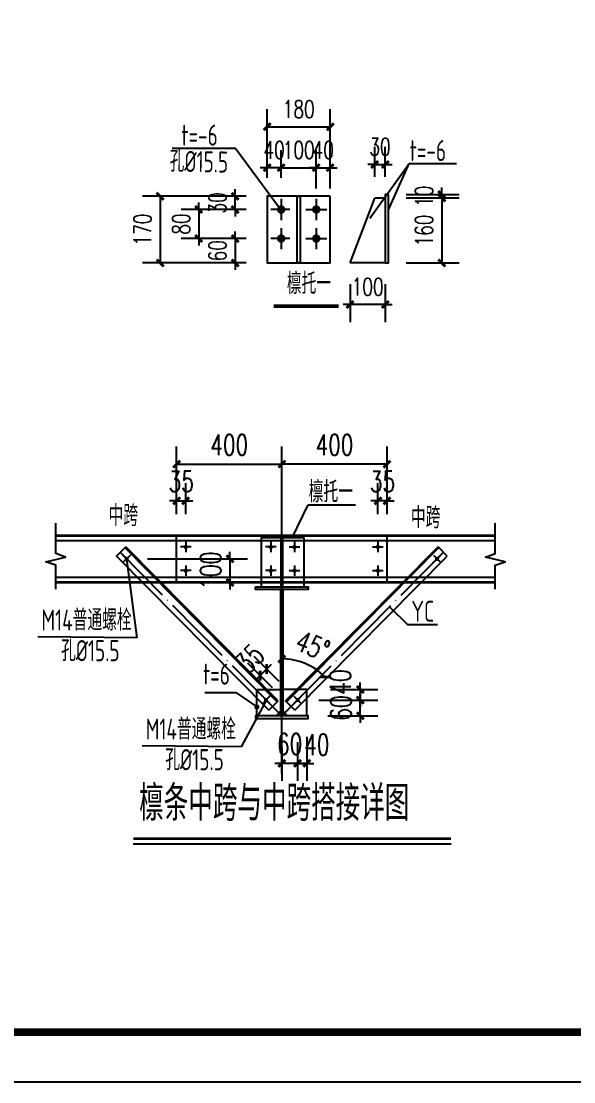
# Model space of a CAD drawing. Extents: x -89996 to 1006241, y -2176 to 440573.
# Drawn here: x 516389 to 532141, y -2176 to 28052 of the extents above; entities that cross this region are included whole.
import ezdxf
from ezdxf.enums import TextEntityAlignment as Align

# ---------------------------------------------------------------- set-up
doc = ezdxf.new("R2010")
doc.units = 0
doc.header["$LTSCALE"] = 1000
doc.header["$MEASUREMENT"] = 0
doc.linetypes.add('DOTE', pattern=[2.42, 2, -0.2, 0.02, -0.2])
for name, color, linetype in [('AXIS', 3, 'Continuous'), ('BOLT', 251, 'Continuous'), ('DOTE', 1, 'DOTE'), ('GL', 150, 'Continuous'), ('Gwall', 42, 'Continuous'), ('LT', 27, 'Continuous'), ('NUM', 7, 'Continuous'), ('PUB_TITLE', 4, 'Continuous'), ('PZ', 202, 'Continuous'), ('TEXT', 7, 'Continuous'), ('THIN', 7, 'Continuous'), ('XG', 6, 'Continuous')]:
    doc.layers.add(name, color=color, linetype=linetype)
doc.styles.add('_TCH_DIM_T3', font='SIMPLEX', dxfattribs={"width": 0.705882, "bigfont": 'GBCBIG'})
doc.styles.add('TSSD_Label', font='tssdeng.shx', dxfattribs={"width": 0.7, "bigfont": 'hztxt.shx'})
doc.styles.add('TSSD_Norm', font='tssdeng.shx', dxfattribs={"bigfont": 'hztxt.shx'})
doc.dimstyles.new('TCH-200-1', dxfattribs={"dimtxt": 595, "dimasz": 200, "dimexe": 500, "dimexo": 600, "dimgap": 252.5, "dimtad": 1, "dimdec": 0, "dimzin": 0, "dimdsep": 46, "dimtxsty": '_TCH_DIM_T3', "dimblk": 'ARCHTICK', "dimcen": 0.09, "dimclrd": 3, "dimclre": 3, "dimclrt": 7, "dimazin": 2, "dimtfac": 1, "dimtdec": 0, "dimtix": 1, "dimtmove": 2, "dimatfit": 3, "dimfxl": 0, "dimtolj": 1, "dimtzin": 0, "dimarcsym": 0})
doc.dimstyles.new('TCH-200-10', dxfattribs={"dimtxt": 500, "dimasz": 200, "dimexe": 500, "dimexo": 600, "dimgap": 252.5, "dimtad": 1, "dimdec": 0, "dimlfac": 0.1, "dimzin": 0, "dimdsep": 46, "dimtxsty": '_TCH_DIM_T3', "dimblk": 'ARCHTICK', "dimcen": 0.09, "dimclrd": 124, "dimclre": 124, "dimclrt": 7, "dimazin": 2, "dimtfac": 1, "dimtdec": 0, "dimtix": 1, "dimtmove": 2, "dimatfit": 3, "dimfxl": 0, "dimtolj": 1, "dimtzin": 0, "dimarcsym": 0})
doc.dimstyles.new('TCH-200-5', dxfattribs={"dimtxt": 595, "dimasz": 200, "dimexe": 500, "dimexo": 600, "dimgap": 252.5, "dimtad": 1, "dimdec": 0, "dimlfac": 0.2, "dimzin": 0, "dimdsep": 46, "dimtxsty": '_TCH_DIM_T3', "dimblk": 'ARCHTICK', "dimcen": 0.09, "dimclrd": 124, "dimclre": 124, "dimclrt": 7, "dimazin": 2, "dimtfac": 1, "dimtdec": 0, "dimtix": 1, "dimtmove": 2, "dimatfit": 3, "dimfxl": 0, "dimtolj": 1, "dimtzin": 0, "dimarcsym": 0})

# ---------------------------------------------------------------- blocks, each defined once
blk = doc.blocks.new('_ArchTick')
at = {"color": 0, "linetype": 'ByBlock', "const_width": 0.4}
blk.add_lwpolyline([(-0.5, -0.5), (0.5, 0.5)], dxfattribs=at)
blk = doc.blocks.new('*D520')
at = {"layer": 'Defpoints', "color": 0, "transparency": 16777216}
for p in [(521081, 14382), (520819, 13404), (521081, 13404)]:
    blk.add_point(p, dxfattribs=at)
at = {"layer": 'GL', "color": 124, "lineweight": -2, "transparency": 16777216}
for p, q in [((520819, 14004), (520819, 14882)), ((521081, 14004), (521081, 14882)), ((520819, 14382), (520619, 14382)), ((520819, 14382), (521081, 14382)), ((521081, 14382), (521281, 14382))]:
    blk.add_line(p, q, dxfattribs=at)
at = {"layer": 'GL', "color": 124, "lineweight": -2, "transparency": 16777216, "xscale": 200, "yscale": 200, "zscale": 200}
blk.add_blockref('_ArchTick', (520819, 14382), dxfattribs=at)
at = {"layer": 'GL', "color": 124, "lineweight": -2, "transparency": 16777216, "xscale": 200, "yscale": 200, "zscale": 200, "rotation": 180}
blk.add_blockref('_ArchTick', (521081, 14382), dxfattribs=at)
at = {"layer": 'GL', "color": 7, "transparency": 16777216, "insert": (520950, 14932), "char_height": 595, "attachment_point": 5, "style": '_TCH_DIM_T3'}
blk.add_mtext('\\A1;35', dxfattribs=at)
blk = doc.blocks.new('*D521')
at = {"layer": 'Defpoints', "color": 0, "transparency": 16777216}
for p in [(523819, 15427), (520819, 13404), (523819, 13404)]:
    blk.add_point(p, dxfattribs=at)
at = {"layer": 'GL', "color": 124, "lineweight": -2, "transparency": 16777216}
for p, q in [((520819, 14004), (520819, 15927)), ((523819, 14004), (523819, 15927)), ((520819, 15427), (523819, 15427))]:
    blk.add_line(p, q, dxfattribs=at)
at = {"layer": 'GL', "color": 124, "lineweight": -2, "transparency": 16777216, "xscale": 200, "yscale": 200, "zscale": 200, "rotation": 180}
blk.add_blockref('_ArchTick', (520819, 15427), dxfattribs=at)
at = {"layer": 'GL', "color": 124, "lineweight": -2, "transparency": 16777216, "xscale": 200, "yscale": 200, "zscale": 200}
blk.add_blockref('_ArchTick', (523819, 15427), dxfattribs=at)
at = {"layer": 'GL', "color": 7, "transparency": 16777216, "insert": (522319, 15977), "char_height": 595, "attachment_point": 5, "style": '_TCH_DIM_T3'}
blk.add_mtext('\\A1;400', dxfattribs=at)
blk = doc.blocks.new('*D522')
at = {"layer": 'Defpoints', "color": 0, "transparency": 16777216}
for p in [(523200, 9402), (524163, 8810), (523977, 8624)]:
    blk.add_point(p, dxfattribs=at)
at = {"layer": 'GL', "color": 124, "lineweight": -2, "transparency": 16777216}
for p, q in [((523553, 9049), (522846, 9755)), ((523738, 9234), (523032, 9941)), ((523386, 9587), (523527, 9729)), ((523200, 9402), (523059, 9260)), ((523386, 9587), (523200, 9402))]:
    blk.add_line(p, q, dxfattribs=at)
at = {"layer": 'GL', "color": 124, "lineweight": -2, "transparency": 16777216, "xscale": 200, "yscale": 200, "zscale": 200}
for p, rotation in [((523386, 9587), 224.9999999998922), ((523200, 9402), 44.99999999989219)]:
    blk.add_blockref('_ArchTick', p, dxfattribs=dict(at, rotation=rotation))
at = {"layer": 'GL', "color": 7, "transparency": 16777216, "insert": (522904, 9883), "char_height": 595, "attachment_point": 5, "rotation": 45, "style": '_TCH_DIM_T3'}
blk.add_mtext('\\A1;35', dxfattribs=at)
blk = doc.blocks.new('*D523')
at = {"layer": 'Defpoints', "color": 0, "transparency": 16777216}
for p in [(524531, 8704), (526055, 8704), (524531, 8254)]:
    blk.add_point(p, dxfattribs=at)
at = {"layer": 'GL', "color": 124, "lineweight": -2, "transparency": 16777216}
for p, q in [((526055, 8704), (526055, 8904)), ((525131, 8704), (526555, 8704)), ((526055, 8254), (526055, 8704)), ((525131, 8254), (526555, 8254)), ((526055, 8254), (526055, 8054))]:
    blk.add_line(p, q, dxfattribs=at)
at = {"layer": 'GL', "color": 124, "lineweight": -2, "transparency": 16777216, "xscale": 200, "yscale": 200, "zscale": 200}
for p, rotation in [((526055, 8704), 270), ((526055, 8254), 90)]:
    blk.add_blockref('_ArchTick', p, dxfattribs=dict(at, rotation=rotation))
at = {"layer": 'GL', "color": 7, "transparency": 16777216, "insert": (525505, 8479), "char_height": 595, "attachment_point": 5, "rotation": 90, "style": '_TCH_DIM_T3'}
blk.add_mtext('\\A1;60', dxfattribs=at)
blk = doc.blocks.new('*D524')
at = {"layer": 'Defpoints', "color": 0, "transparency": 16777216}
for p in [(523819, 7954), (524269, 8104), (523819, 6900)]:
    blk.add_point(p, dxfattribs=at)
at = {"layer": 'GL', "color": 124, "lineweight": -2, "transparency": 16777216}
for p, q in [((523819, 7354), (523819, 6400)), ((524269, 7504), (524269, 6400)), ((523819, 6900), (523619, 6900)), ((524269, 6900), (523819, 6900)), ((524269, 6900), (524469, 6900))]:
    blk.add_line(p, q, dxfattribs=at)
at = {"layer": 'GL', "color": 124, "lineweight": -2, "transparency": 16777216, "xscale": 200, "yscale": 200, "zscale": 200}
blk.add_blockref('_ArchTick', (523819, 6900), dxfattribs=at)
at = {"layer": 'GL', "color": 124, "lineweight": -2, "transparency": 16777216, "xscale": 200, "yscale": 200, "zscale": 200, "rotation": 180}
blk.add_blockref('_ArchTick', (524269, 6900), dxfattribs=at)
at = {"layer": 'GL', "color": 7, "transparency": 16777216, "insert": (524044, 7450), "char_height": 595, "attachment_point": 5, "style": '_TCH_DIM_T3'}
blk.add_mtext('\\A1;60', dxfattribs=at)
blk = doc.blocks.new('*D525')
at = {"layer": 'Defpoints', "color": 0, "transparency": 16777216}
for p in [(524531, 8254), (524269, 8104), (524269, 6900)]:
    blk.add_point(p, dxfattribs=at)
at = {"layer": 'GL', "color": 124, "lineweight": -2, "transparency": 16777216}
for p, q in [((524531, 7654), (524531, 6400)), ((524269, 7504), (524269, 6400)), ((524269, 6900), (524069, 6900)), ((524531, 6900), (524269, 6900)), ((524531, 6900), (524731, 6900))]:
    blk.add_line(p, q, dxfattribs=at)
at = {"layer": 'GL', "color": 124, "lineweight": -2, "transparency": 16777216, "xscale": 200, "yscale": 200, "zscale": 200}
blk.add_blockref('_ArchTick', (524269, 6900), dxfattribs=at)
at = {"layer": 'GL', "color": 124, "lineweight": -2, "transparency": 16777216, "xscale": 200, "yscale": 200, "zscale": 200, "rotation": 180}
blk.add_blockref('_ArchTick', (524531, 6900), dxfattribs=at)
at = {"layer": 'GL', "color": 7, "transparency": 16777216, "insert": (524817, 7435), "char_height": 595, "attachment_point": 5, "style": '_TCH_DIM_T3'}
blk.add_mtext('\\A1;40', dxfattribs=at)
blk = doc.blocks.new('*D526')
at = {"layer": 'Defpoints', "color": 0, "transparency": 16777216}
for p in [(524610, 9004), (524269, 8704), (526055, 8704)]:
    blk.add_point(p, dxfattribs=at)
at = {"layer": 'GL', "color": 124, "lineweight": -2, "transparency": 16777216}
for p, q in [((526055, 9004), (526055, 9204)), ((525210, 9004), (526555, 9004)), ((526055, 9004), (526055, 8704)), ((524869, 8704), (526555, 8704)), ((526055, 8704), (526055, 8504))]:
    blk.add_line(p, q, dxfattribs=at)
at = {"layer": 'GL', "color": 124, "lineweight": -2, "transparency": 16777216, "xscale": 200, "yscale": 200, "zscale": 200}
for p, rotation in [((526055, 9004), 270), ((526055, 8704), 90)]:
    blk.add_blockref('_ArchTick', p, dxfattribs=dict(at, rotation=rotation))
at = {"layer": 'GL', "color": 7, "transparency": 16777216, "insert": (525486, 9217), "char_height": 595, "attachment_point": 5, "rotation": 90, "style": '_TCH_DIM_T3'}
blk.add_mtext('\\A1;40', dxfattribs=at)
blk = doc.blocks.new('*D527')
at = {"layer": 'Defpoints', "color": 0, "transparency": 16777216}
for p in [(526556, 14382), (526556, 13404), (526819, 13404)]:
    blk.add_point(p, dxfattribs=at)
at = {"layer": 'GL', "color": 124, "lineweight": -2, "transparency": 16777216}
for p, q in [((526556, 14004), (526556, 14882)), ((526819, 14004), (526819, 14882)), ((526556, 14382), (526356, 14382)), ((526819, 14382), (526556, 14382)), ((526819, 14382), (527019, 14382))]:
    blk.add_line(p, q, dxfattribs=at)
at = {"layer": 'GL', "color": 124, "lineweight": -2, "transparency": 16777216, "xscale": 200, "yscale": 200, "zscale": 200}
blk.add_blockref('_ArchTick', (526556, 14382), dxfattribs=at)
at = {"layer": 'GL', "color": 124, "lineweight": -2, "transparency": 16777216, "xscale": 200, "yscale": 200, "zscale": 200, "rotation": 180}
blk.add_blockref('_ArchTick', (526819, 14382), dxfattribs=at)
at = {"layer": 'GL', "color": 7, "transparency": 16777216, "insert": (526688, 14932), "char_height": 595, "attachment_point": 5, "style": '_TCH_DIM_T3'}
blk.add_mtext('\\A1;35', dxfattribs=at)
blk = doc.blocks.new('*D528')
at = {"layer": 'Defpoints', "color": 0, "transparency": 16777216}
for p in [(523819, 15427), (523819, 13404), (526819, 13404)]:
    blk.add_point(p, dxfattribs=at)
at = {"layer": 'GL', "color": 124, "lineweight": -2, "transparency": 16777216}
for p, q in [((523819, 14004), (523819, 15927)), ((526819, 14004), (526819, 15927)), ((526819, 15427), (523819, 15427))]:
    blk.add_line(p, q, dxfattribs=at)
at = {"layer": 'GL', "color": 124, "lineweight": -2, "transparency": 16777216, "xscale": 200, "yscale": 200, "zscale": 200, "rotation": 180}
blk.add_blockref('_ArchTick', (523819, 15427), dxfattribs=at)
at = {"layer": 'GL', "color": 124, "lineweight": -2, "transparency": 16777216, "xscale": 200, "yscale": 200, "zscale": 200}
blk.add_blockref('_ArchTick', (526819, 15427), dxfattribs=at)
at = {"layer": 'GL', "color": 7, "transparency": 16777216, "insert": (525319, 15977), "char_height": 595, "attachment_point": 5, "style": '_TCH_DIM_T3'}
blk.add_mtext('\\A1;400', dxfattribs=at)
blk = doc.blocks.new('*D529')
at = {"color": 3, "lineweight": -2, "transparency": 16777216}
blk.add_arc((523819, 8141), 1735, 44.7416, 90, dxfattribs=at)
at = {"layer": 'Defpoints', "color": 0, "transparency": 16777216}
for p in [(523819, 15418), (528429, 12710), (524691, 9641), (523819, 8141), (523819, 6402)]:
    blk.add_point(p, dxfattribs=at)
at = {"color": 3, "lineweight": -2, "transparency": 16777216, "xscale": 200, "yscale": 200, "zscale": 200}
for p, rotation in [((523819, 9876), 179.9999999999999), ((525051, 9362), 314.7415699017243)]:
    blk.add_blockref('_ArchTick', p, dxfattribs=dict(at, rotation=rotation))
at = {"color": 7, "transparency": 16777216, "insert": (524698, 10250), "char_height": 595, "attachment_point": 5, "rotation": 337.3708, "style": '_TCH_DIM_T3'}
blk.add_mtext('\\A1;45°', dxfattribs=at)
blk = doc.blocks.new('*D530')
at = {"layer": 'Defpoints', "color": 0, "transparency": 16777216}
for p in [(519387, 12729), (519387, 12054), (522339, 12054)]:
    blk.add_point(p, dxfattribs=at)
at = {"layer": 'GL', "color": 124, "lineweight": -2, "transparency": 16777216}
for p, q in [((519987, 12729), (522839, 12729)), ((522339, 12729), (522339, 12929)), ((522339, 12729), (522339, 12054)), ((519987, 12054), (522839, 12054)), ((522339, 12054), (522339, 11854))]:
    blk.add_line(p, q, dxfattribs=at)
at = {"layer": 'GL', "color": 124, "lineweight": -2, "transparency": 16777216, "xscale": 200, "yscale": 200, "zscale": 200}
for p, rotation in [((522339, 12729), 270), ((522339, 12054), 90)]:
    blk.add_blockref('_ArchTick', p, dxfattribs=dict(at, rotation=rotation))
at = {"layer": 'GL', "color": 7, "transparency": 16777216, "insert": (521789, 12392), "char_height": 595, "attachment_point": 5, "rotation": 90, "style": '_TCH_DIM_T3'}
blk.add_mtext('\\A1;100', dxfattribs=at)
blk = doc.blocks.new('*D535')
at = {"layer": 'Defpoints', "color": 0, "transparency": 16777216}
for p in [(522487, 23063), (523400, 23063), (523400, 22684)]:
    blk.add_point(p, dxfattribs=at)
at = {"layer": 'GL', "color": 124, "lineweight": -2, "transparency": 16777216}
for p, q in [((522800, 23063), (521987, 23063)), ((522487, 23063), (522487, 23263)), ((522487, 22684), (522487, 23063)), ((522800, 22684), (521987, 22684)), ((522487, 22684), (522487, 22484))]:
    blk.add_line(p, q, dxfattribs=at)
at = {"layer": 'GL', "color": 124, "lineweight": -2, "transparency": 16777216, "xscale": 200, "yscale": 200, "zscale": 200}
for p, rotation in [((522487, 23063), 270), ((522487, 22684), 90)]:
    blk.add_blockref('_ArchTick', p, dxfattribs=dict(at, rotation=rotation))
at = {"layer": 'GL', "color": 7, "transparency": 16777216, "insert": (521984, 22873), "char_height": 500, "attachment_point": 5, "rotation": 90, "style": '_TCH_DIM_T3'}
blk.add_mtext('\\A1;30', dxfattribs=at)
blk = doc.blocks.new('*D536')
at = {"layer": 'Defpoints', "color": 0, "transparency": 16777216}
for p in [(523400, 22684), (521449, 21857), (523400, 21857)]:
    blk.add_point(p, dxfattribs=at)
at = {"layer": 'GL', "color": 124, "lineweight": -2, "transparency": 16777216}
for p, q in [((522800, 22684), (520949, 22684)), ((521449, 22684), (521449, 22884)), ((521449, 22684), (521449, 21857)), ((522800, 21857), (520949, 21857)), ((521449, 21857), (521449, 21657))]:
    blk.add_line(p, q, dxfattribs=at)
at = {"layer": 'GL', "color": 124, "lineweight": -2, "transparency": 16777216, "xscale": 200, "yscale": 200, "zscale": 200}
for p, rotation in [((521449, 22684), 270), ((521449, 21857), 90)]:
    blk.add_blockref('_ArchTick', p, dxfattribs=dict(at, rotation=rotation))
at = {"layer": 'GL', "color": 7, "transparency": 16777216, "insert": (520947, 22271), "char_height": 500, "attachment_point": 5, "rotation": 90, "style": '_TCH_DIM_T3'}
blk.add_mtext('\\A1;80', dxfattribs=at)
blk = doc.blocks.new('*D537')
at = {"layer": 'Defpoints', "color": 0, "transparency": 16777216}
for p in [(523400, 21857), (522487, 21161), (523400, 21161)]:
    blk.add_point(p, dxfattribs=at)
at = {"layer": 'GL', "color": 124, "lineweight": -2, "transparency": 16777216}
for p, q in [((522800, 21857), (521987, 21857)), ((522487, 21857), (522487, 22057)), ((522487, 21857), (522487, 21161)), ((522800, 21161), (521987, 21161)), ((522487, 21161), (522487, 20961))]:
    blk.add_line(p, q, dxfattribs=at)
at = {"layer": 'GL', "color": 124, "lineweight": -2, "transparency": 16777216, "xscale": 200, "yscale": 200, "zscale": 200}
for p, rotation in [((522487, 21857), 270), ((522487, 21161), 90)]:
    blk.add_blockref('_ArchTick', p, dxfattribs=dict(at, rotation=rotation))
at = {"layer": 'GL', "color": 7, "transparency": 16777216, "insert": (521984, 21509), "char_height": 500, "attachment_point": 5, "rotation": 90, "style": '_TCH_DIM_T3'}
blk.add_mtext('\\A1;60', dxfattribs=at)
blk = doc.blocks.new('*D644')
at = {"layer": 'Defpoints', "color": 0, "transparency": 16777216}
for p in [(523400, 23877), (523400, 22984), (523800, 22984)]:
    blk.add_point(p, dxfattribs=at)
at = {"layer": 'GL', "color": 124, "lineweight": -2, "transparency": 16777216}
for p, q in [((523400, 23584), (523400, 24377)), ((523800, 23584), (523800, 24377)), ((523400, 23877), (523200, 23877)), ((523800, 23877), (523400, 23877)), ((523800, 23877), (524000, 23877))]:
    blk.add_line(p, q, dxfattribs=at)
at = {"layer": 'GL', "color": 124, "lineweight": -2, "transparency": 16777216, "xscale": 200, "yscale": 200, "zscale": 200}
blk.add_blockref('_ArchTick', (523400, 23877), dxfattribs=at)
at = {"layer": 'GL', "color": 124, "lineweight": -2, "transparency": 16777216, "xscale": 200, "yscale": 200, "zscale": 200, "rotation": 180}
blk.add_blockref('_ArchTick', (523800, 23877), dxfattribs=at)
at = {"layer": 'GL', "color": 7, "transparency": 16777216, "insert": (523600, 24380), "char_height": 500, "attachment_point": 5, "style": '_TCH_DIM_T3'}
blk.add_mtext('\\A1;40', dxfattribs=at)
blk = doc.blocks.new('*D645')
at = {"layer": 'Defpoints', "color": 0, "transparency": 16777216}
for p in [(524800, 23877), (523800, 22984), (524800, 22684)]:
    blk.add_point(p, dxfattribs=at)
at = {"layer": 'GL', "color": 124, "lineweight": -2, "transparency": 16777216}
for p, q in [((523800, 23584), (523800, 24377)), ((524800, 23284), (524800, 24377)), ((523800, 23877), (523600, 23877)), ((523800, 23877), (524800, 23877)), ((524800, 23877), (525000, 23877))]:
    blk.add_line(p, q, dxfattribs=at)
at = {"layer": 'GL', "color": 124, "lineweight": -2, "transparency": 16777216, "xscale": 200, "yscale": 200, "zscale": 200}
blk.add_blockref('_ArchTick', (523800, 23877), dxfattribs=at)
at = {"layer": 'GL', "color": 124, "lineweight": -2, "transparency": 16777216, "xscale": 200, "yscale": 200, "zscale": 200, "rotation": 180}
blk.add_blockref('_ArchTick', (524800, 23877), dxfattribs=at)
at = {"layer": 'GL', "color": 7, "transparency": 16777216, "insert": (524300, 24380), "char_height": 500, "attachment_point": 5, "style": '_TCH_DIM_T3'}
blk.add_mtext('\\A1;100', dxfattribs=at)
blk = doc.blocks.new('*D646')
at = {"layer": 'Defpoints', "color": 0, "transparency": 16777216}
for p in [(525200, 23877), (524800, 22684), (525200, 22684)]:
    blk.add_point(p, dxfattribs=at)
at = {"layer": 'GL', "color": 124, "lineweight": -2, "transparency": 16777216}
for p, q in [((524800, 23284), (524800, 24377)), ((525200, 23284), (525200, 24377)), ((524800, 23877), (524600, 23877)), ((524800, 23877), (525200, 23877)), ((525200, 23877), (525400, 23877))]:
    blk.add_line(p, q, dxfattribs=at)
at = {"layer": 'GL', "color": 124, "lineweight": -2, "transparency": 16777216, "xscale": 200, "yscale": 200, "zscale": 200}
blk.add_blockref('_ArchTick', (524800, 23877), dxfattribs=at)
at = {"layer": 'GL', "color": 124, "lineweight": -2, "transparency": 16777216, "xscale": 200, "yscale": 200, "zscale": 200, "rotation": 180}
blk.add_blockref('_ArchTick', (525200, 23877), dxfattribs=at)
at = {"layer": 'GL', "color": 7, "transparency": 16777216, "insert": (525000, 24380), "char_height": 500, "attachment_point": 5, "style": '_TCH_DIM_T3'}
blk.add_mtext('\\A1;40', dxfattribs=at)
blk = doc.blocks.new('*D647')
at = {"layer": 'Defpoints', "color": 0, "transparency": 16777216}
for p in [(523400, 23063), (520348, 21161), (523400, 21161)]:
    blk.add_point(p, dxfattribs=at)
at = {"layer": 'GL', "color": 124, "lineweight": -2, "transparency": 16777216}
for p, q in [((522800, 23063), (519848, 23063)), ((520348, 23063), (520348, 21161)), ((522800, 21161), (519848, 21161))]:
    blk.add_line(p, q, dxfattribs=at)
at = {"layer": 'GL', "color": 124, "lineweight": -2, "transparency": 16777216, "xscale": 200, "yscale": 200, "zscale": 200}
for p, rotation in [((520348, 23063), 90), ((520348, 21161), 270)]:
    blk.add_blockref('_ArchTick', p, dxfattribs=dict(at, rotation=rotation))
at = {"layer": 'GL', "color": 7, "transparency": 16777216, "insert": (519845, 22112), "char_height": 500, "attachment_point": 5, "rotation": 90, "style": '_TCH_DIM_T3'}
blk.add_mtext('\\A1;170', dxfattribs=at)
blk = doc.blocks.new('*D648')
at = {"layer": 'Defpoints', "color": 0, "transparency": 16777216}
for p in [(525200, 25043), (523400, 23063), (525200, 23063)]:
    blk.add_point(p, dxfattribs=at)
at = {"layer": 'GL', "color": 124, "lineweight": -2, "transparency": 16777216}
for p, q in [((523400, 23663), (523400, 25543)), ((525200, 23663), (525200, 25543)), ((523400, 25043), (525200, 25043))]:
    blk.add_line(p, q, dxfattribs=at)
at = {"layer": 'GL', "color": 124, "lineweight": -2, "transparency": 16777216, "xscale": 200, "yscale": 200, "zscale": 200, "rotation": 180}
blk.add_blockref('_ArchTick', (523400, 25043), dxfattribs=at)
at = {"layer": 'GL', "color": 124, "lineweight": -2, "transparency": 16777216, "xscale": 200, "yscale": 200, "zscale": 200}
blk.add_blockref('_ArchTick', (525200, 25043), dxfattribs=at)
at = {"layer": 'GL', "color": 7, "transparency": 16777216, "insert": (524300, 25545), "char_height": 500, "attachment_point": 5, "style": '_TCH_DIM_T3'}
blk.add_mtext('\\A1;180', dxfattribs=at)
blk = doc.blocks.new('*D649')
at = {"layer": 'Defpoints', "color": 0, "transparency": 16777216}
for p in [(525764, 21161), (526766, 21161), (525764, 19978)]:
    blk.add_point(p, dxfattribs=at)
at = {"layer": 'GL', "color": 124, "lineweight": -2, "transparency": 16777216}
for p, q in [((525764, 20561), (525764, 19478)), ((526766, 20561), (526766, 19478)), ((525764, 19978), (525564, 19978)), ((526766, 19978), (525764, 19978)), ((526766, 19978), (526966, 19978))]:
    blk.add_line(p, q, dxfattribs=at)
at = {"layer": 'GL', "color": 124, "lineweight": -2, "transparency": 16777216, "xscale": 200, "yscale": 200, "zscale": 200}
blk.add_blockref('_ArchTick', (525764, 19978), dxfattribs=at)
at = {"layer": 'GL', "color": 124, "lineweight": -2, "transparency": 16777216, "xscale": 200, "yscale": 200, "zscale": 200, "rotation": 180}
blk.add_blockref('_ArchTick', (526766, 19978), dxfattribs=at)
at = {"layer": 'GL', "color": 7, "transparency": 16777216, "insert": (526265, 20481), "char_height": 500, "attachment_point": 5, "style": '_TCH_DIM_T3'}
blk.add_mtext('\\A1;100', dxfattribs=at)
blk = doc.blocks.new('*D650')
at = {"layer": 'Defpoints', "color": 0, "transparency": 16777216}
for p in [(526766, 23967), (526466, 23013), (526766, 23013)]:
    blk.add_point(p, dxfattribs=at)
at = {"layer": 'GL', "color": 124, "lineweight": -2, "transparency": 16777216}
for p, q in [((526466, 23613), (526466, 24467)), ((526766, 23613), (526766, 24467)), ((526466, 23967), (526266, 23967)), ((526466, 23967), (526766, 23967)), ((526766, 23967), (526966, 23967))]:
    blk.add_line(p, q, dxfattribs=at)
at = {"layer": 'GL', "color": 124, "lineweight": -2, "transparency": 16777216, "xscale": 200, "yscale": 200, "zscale": 200}
blk.add_blockref('_ArchTick', (526466, 23967), dxfattribs=at)
at = {"layer": 'GL', "color": 124, "lineweight": -2, "transparency": 16777216, "xscale": 200, "yscale": 200, "zscale": 200, "rotation": 180}
blk.add_blockref('_ArchTick', (526766, 23967), dxfattribs=at)
at = {"layer": 'GL', "color": 7, "transparency": 16777216, "insert": (526616, 24470), "char_height": 500, "attachment_point": 5, "style": '_TCH_DIM_T3'}
blk.add_mtext('\\A1;30', dxfattribs=at)
blk = doc.blocks.new('*D651')
at = {"layer": 'Defpoints', "color": 0, "transparency": 16777216}
for p in [(526766, 23113), (526766, 23013), (528376, 23013)]:
    blk.add_point(p, dxfattribs=at)
at = {"layer": 'GL', "color": 124, "lineweight": -2, "transparency": 16777216}
for p, q in [((528376, 23113), (528376, 23313)), ((527366, 23113), (528876, 23113)), ((527366, 23013), (528876, 23013)), ((528376, 23113), (528376, 23013)), ((528376, 23013), (528376, 22813))]:
    blk.add_line(p, q, dxfattribs=at)
at = {"layer": 'GL', "color": 124, "lineweight": -2, "transparency": 16777216, "xscale": 200, "yscale": 200, "zscale": 200}
for p, rotation in [((528376, 23113), 270), ((528376, 23013), 90)]:
    blk.add_blockref('_ArchTick', p, dxfattribs=dict(at, rotation=rotation))
at = {"layer": 'GL', "color": 7, "transparency": 16777216, "insert": (527873, 23063), "char_height": 500, "attachment_point": 5, "rotation": 90, "style": '_TCH_DIM_T3'}
blk.add_mtext('\\A1;10', dxfattribs=at)
blk = doc.blocks.new('*D652')
at = {"layer": 'Defpoints', "color": 0, "transparency": 16777216}
for p in [(526766, 23013), (526766, 21161), (528376, 21161)]:
    blk.add_point(p, dxfattribs=at)
at = {"layer": 'GL', "color": 124, "lineweight": -2, "transparency": 16777216}
for p, q in [((527366, 23013), (528876, 23013)), ((528376, 23013), (528376, 21161)), ((527366, 21161), (528876, 21161))]:
    blk.add_line(p, q, dxfattribs=at)
at = {"layer": 'GL', "color": 124, "lineweight": -2, "transparency": 16777216, "xscale": 200, "yscale": 200, "zscale": 200}
for p, rotation in [((528376, 23013), 90), ((528376, 21161), 270)]:
    blk.add_blockref('_ArchTick', p, dxfattribs=dict(at, rotation=rotation))
at = {"layer": 'GL', "color": 7, "transparency": 16777216, "insert": (527873, 22087), "char_height": 500, "attachment_point": 5, "rotation": 90, "style": '_TCH_DIM_T3'}
blk.add_mtext('\\A1;160', dxfattribs=at)

msp = doc.modelspace()

# ---------------------------------------------------------------- linework, layer by layer
for p, q in [((525764.41, 21160.78), (526466.44, 23012.83)), ((526766.44, 23012.83), (526466.44, 23012.83)), ((526766.44, 21160.78), (525764.41, 21160.78)), ((523591.09, 19957), (525431.66, 19957)), ((523591.09, 19907.08), (525431.66, 19907.08))]:
    msp.add_line(p, q)
at = {"layer": 'AXIS'}
for p, q in [((520695.39, 24431.49), (522484.36, 24431.49)), ((523755.61, 22724.35), (522484.36, 24431.49)), ((526325.77, 22438.91), (527445.37, 23992.37)), ((526856.44, 22678.95), (527445.37, 23992.37)), ((527445.37, 23992.37), (528798.86, 23992.37)), ((524112.67, 13329.04), (524569.51, 14265.92)), ((524569.51, 14265.92), (525923, 14265.92)), ((519392.75, 12728.04), (519685.14, 10479.34)), ((526889.08, 11357.67), (527401.59, 10859.33)), ((527401.59, 10859.33), (528260.52, 10859.33)), ((519685.14, 10479.34), (516864.58, 10509.56)), ((521620.88, 8918.18), (522509.37, 8918.18)), ((522509.37, 8918.18), (523106.26, 8506.98)), ((523394.82, 8730.11), (522656.9, 7372.01)), ((522656.9, 7372.01), (519836.34, 7402.23))]:
    msp.add_line(p, q, dxfattribs=at)
at = {"layer": 'AXIS', "const_width": 75}
msp.add_lwpolyline([(523068.76, 8506.98, 1), (523143.76, 8506.98, 1)], format="xyb", close=True, dxfattribs=at)
at = {"layer": 'BOLT'}
for p, q in [((523800.41, 22984.44), (523800.41, 22384.44)), ((524800.41, 22984.44), (524800.41, 22384.44)), ((524050.41, 22684.44), (523500.41, 22684.44)), ((524500.41, 22684.44), (525100.41, 22684.44)), ((523800.41, 22157.33), (523800.41, 21557.33)), ((524800.41, 22157.33), (524800.41, 21557.33)), ((524050.41, 21857.33), (523500.41, 21857.33)), ((524500.41, 21857.33), (525100.41, 21857.33)), ((521231.26, 13066.54), (520931.26, 13066.54)), ((521081.26, 13216.54), (521081.26, 12916.54)), ((523653.76, 13066.54), (523353.76, 13066.54)), ((523503.76, 13216.54), (523503.76, 12916.54)), ((524028.76, 13066.54), (524328.76, 13066.54)), ((524178.76, 13216.54), (524178.76, 12916.54)), ((526406.26, 13066.54), (526706.26, 13066.54)), ((526556.26, 13216.54), (526556.26, 12916.54)), ((519499.82, 12835.11), (519287.69, 12622.97)), ((519499.82, 12622.97), (519287.69, 12835.11)), ((528137.69, 12835.11), (528349.82, 12622.97)), ((528137.69, 12622.97), (528349.82, 12835.11)), ((521081.26, 12541.54), (521081.26, 12241.54)), ((523503.76, 12541.54), (523503.76, 12241.54)), ((524178.76, 12541.54), (524178.76, 12241.54)), ((526556.26, 12541.54), (526556.26, 12241.54)), ((521231.26, 12391.54), (520931.26, 12391.54)), ((523653.76, 12391.54), (523353.76, 12391.54)), ((524028.76, 12391.54), (524328.76, 12391.54)), ((526406.26, 12391.54), (526706.26, 12391.54)), ((523474.82, 8597.97), (523262.69, 8810.11)), ((523474.82, 8810.11), (523262.69, 8597.97)), ((524162.69, 8810.11), (524374.82, 8597.97)), ((524162.69, 8597.97), (524374.82, 8810.11))]:
    msp.add_line(p, q, dxfattribs=at)
for points, const_width in [([(523740.41, 22684.44, 1), (523860.41, 22684.44, 1)], 120), ([(524860.41, 22684.44, -1), (524740.41, 22684.44, -1)], 120), ([(523740.41, 21857.33, 1), (523860.41, 21857.33, 1)], 120), ([(524860.41, 21857.33, -1), (524740.41, 21857.33, -1)], 120), ([(521051.26, 13066.54, 1), (521111.26, 13066.54, 1)], 60), ([(523473.76, 13066.54, 1), (523533.76, 13066.54, 1)], 60), ([(524208.76, 13066.54, -1), (524148.76, 13066.54, -1)], 60), ([(526586.26, 13066.54, -1), (526526.26, 13066.54, -1)], 60), ([(519372.54, 12750.25, 1), (519414.97, 12707.83, 1)], 60), ([(528264.97, 12750.25, -1), (528222.54, 12707.83, -1)], 60), ([(521051.26, 12391.54, 1), (521111.26, 12391.54, 1)], 60), ([(523473.76, 12391.54, 1), (523533.76, 12391.54, 1)], 60), ([(524208.76, 12391.54, -1), (524148.76, 12391.54, -1)], 60), ([(526586.26, 12391.54, -1), (526526.26, 12391.54, -1)], 60), ([(523347.54, 8725.25, 1), (523389.97, 8682.83, 1)], 60), ([(524289.97, 8725.25, -1), (524247.54, 8682.83, -1)], 60)]:
    msp.add_lwpolyline(points, format="xyb", close=True, dxfattribs=dict(at, const_width=const_width))
at = {"layer": 'DOTE'}
for q in [(519208.14, 12914.66), (528429.37, 12914.66)]:
    msp.add_line((523818.76, 8254.04), q, dxfattribs=at)
at = {"layer": 'GL'}
msp.add_line((523818.76, 6606.8), (523818.76, 15622.11), dxfattribs=at)
for points in [[(523068.76, 11929.04), (524568.76, 11929.04), (524568.76, 11854.04), (523068.76, 11854.04)], [(523788.76, 11854.04), (523848.76, 11854.04), (523848.76, 8254.04), (523788.76, 8254.04)], [(523068.76, 8179.04), (524568.76, 8179.04), (524568.76, 8254.04), (523068.76, 8254.04)]]:
    msp.add_lwpolyline(points, close=True, dxfattribs=at)
at = {"layer": 'Gwall'}
for p, q in [((520818.76, 12054.04), (520818.76, 13404.04)), ((526818.76, 12054.04), (526818.76, 13404.04))]:
    msp.add_line(p, q, dxfattribs=at)
at = {"layer": 'LT', "linetype": 'ByBlock'}
for p, q in [((517373.47, 13404.04), (529903.08, 13404.04)), ((517373.47, 13385.29), (529903.08, 13385.29)), ((517373.47, 13254.04), (529903.08, 13254.04)), ((517373.47, 12204.04), (529903.08, 12204.04)), ((517373.47, 12072.79), (529903.08, 12072.79)), ((517373.47, 12054.04), (529903.08, 12054.04))]:
    msp.add_line(p, q, dxfattribs=at)
for points in [[(517373.47, 11866.54), (517373.47, 12054.04), (517373.47, 12548.88), (517092.22, 12638.88), (517654.02, 12771.98), (517373.47, 12881.88), (517373.47, 13404.04), (517373.47, 13741.54)], [(529903.08, 11866.54), (529903.08, 12054.04), (529903.08, 12548.88), (530184.33, 12638.88), (529622.53, 12771.98), (529903.08, 12881.88), (529903.08, 13404.04), (529903.08, 13741.54)]]:
    msp.add_lwpolyline(points, dxfattribs=at)
at = {"layer": 'NUM', "linetype": 'ByBlock', "const_width": 75}
msp.add_lwpolyline([(519583.88, 4753.71), (528642.69, 4753.71)], dxfattribs=at)
at = {"layer": 'PUB_TITLE'}
msp.add_lwpolyline([(399293.13, -2176.39), (547893.13, -2176.39), (547893.13, 81823.61), (399293.13, 81823.61)], close=True, dxfattribs=at)
at = {"layer": 'PUB_TITLE', "const_width": 212.12}
msp.add_lwpolyline([(402828.49, -762.25), (402828.49, 80409.47), (546478.99, 80409.47), (546478.99, -762.25)], close=True, dxfattribs=at)
at = {"layer": 'PZ'}
for p, q in [((523106.26, 8254.04), (523106.26, 9004.04)), ((523106.26, 9004.04), (523788.76, 9004.04)), ((524531.26, 9004.04), (523848.76, 9004.04)), ((524531.26, 8254.04), (524531.26, 9004.04)), ((523659.41, 8254.04), (523788.76, 8400.2)), ((523978.1, 8254.04), (523848.76, 8400.2)), ((523978.1, 8254.04), (523848.76, 8400.2))]:
    msp.add_line(p, q, dxfattribs=at)
at = {"layer": 'THIN', "linetype": 'ByBlock'}
msp.add_lwpolyline([(519583.88, 4603.71), (528642.69, 4603.71)], dxfattribs=at)
at = {"layer": 'XG'}
for p, q in [((519102.07, 12808.59), (519367.24, 13073.75)), ((523686.95, 8651.01), (519340.72, 13047.24)), ((523713.47, 8677.52), (519367.24, 13073.75)), ((523924.04, 8677.52), (528270.27, 13073.75)), ((523950.56, 8651.01), (528296.79, 13047.24)), ((528535.44, 12808.59), (528270.27, 13073.75)), ((523448.3, 8412.36), (519102.07, 12808.59)), ((524189.21, 8412.36), (528535.44, 12808.59)), ((523448.3, 8412.36), (523713.47, 8677.52)), ((524189.21, 8412.36), (523924.04, 8677.52))]:
    msp.add_line(p, q, dxfattribs=at)
for points in [[(525200.41, 23062.78), (523400.41, 23062.78), (523400.41, 21160.78), (525200.41, 21160.78)], [(524255.41, 23062.78), (524345.41, 23062.78), (524345.41, 21160.78), (524255.41, 21160.78)], [(526856.44, 23112.78), (526766.44, 23112.78), (526766.44, 21160.78), (526856.44, 21160.78)], [(524453.76, 13329.04), (523228.76, 13329.04), (523228.76, 11929.04), (524453.76, 11929.04)], [(523796.26, 13329.04), (523841.26, 13329.04), (523841.26, 11929.04), (523796.26, 11929.04)]]:
    msp.add_lwpolyline(points, close=True, dxfattribs=at)

# ---------------------------------------------------------------- texts
at = {"layer": 'TEXT', "style": 'TSSD_Label', "width": 0.7}
for s, p in [('t=-6', (520953.62, 24503.22)), ('t=-6', (527461.24, 24064.11)), ('檩托一', (523961.81, 20276.3)), ('檩托一', (524585.39, 14337.66))]:
    msp.add_text(s, height=600, dxfattribs=at).set_placement(p)
msp.add_text('孔%%C15.5', height=600, rotation=359.060438, dxfattribs=at).set_placement((520616.39, 23763.28))
msp.add_text('檩条中跨与中跨搭接详图', height=1000, dxfattribs=at).set_placement((519752.54, 4963.71), align=Align.BOTTOM_LEFT)
at = {"layer": 'THIN', "style": 'TSSD_Norm', "width": 0.7}
for s, p in [('中跨', (518878.69, 13661.71)), ('中跨', (527498.69, 13602.71)), ('YC', (527510.63, 10934.38)), ('M14普通螺栓', (516965.02, 10682.92)), ('孔%%C15.5', (517524.54, 9811.24)), ('M14普通螺栓', (519936.78, 7575.59)), ('孔%%C15.5', (520496.3, 6703.9))]:
    msp.add_text(s, height=600, dxfattribs=at).set_placement(p)
msp.add_text('t=6', height=600, dxfattribs=at).set_placement((521571.49, 8963.18), align=Align.BOTTOM_LEFT)

# ---------------------------------------------------------------- dimensions: what is measured, and where the dimension line sits
dim = msp.add_angular_dim_2l(base=(524690.91, 9641.09), line1=((523818.76, 8140.9), (528429.37, 12710.11)), line2=((523818.76, 6402.25), (523818.76, 15417.56)), dimstyle='TCH-200-1', override={"dimadec": 0})
dim.commit()
dim.dimension.update_dxf_attribs({"geometry": '*D529', "text_midpoint": (524698.06, 10250.25)})
at = {"layer": 'GL'}
for base, p1, p2, picture, middle in [((525200.41, 25042.7), (523400.41, 23062.78), (525200.41, 23062.78), '*D648', (524300.41, 25545.2)), ((523400.41, 23877.42), (523800.41, 22984.44), (523400.41, 22984.44), '*D644', (523600.41, 24379.92)), ((524800.41, 23877.42), (523800.41, 22984.44), (524800.41, 22684.44), '*D645', (524300.41, 24379.92)), ((525200.41, 23877.42), (524800.41, 22684.44), (525200.41, 22684.44), '*D646', (525000.41, 24379.92))]:
    dim = msp.add_linear_dim(base=base, p1=p1, p2=p2, dimstyle='TCH-200-10', dxfattribs=at)
    dim.commit()
    dim.dimension.update_dxf_attribs({"geometry": picture, "text_midpoint": middle})
for base, p1, p2, angle, picture, middle in [((526766.44, 23967.11), (526466.44, 23012.83), (526766.44, 23012.83), 180, '*D650', (526616.44, 24469.61)), ((528375.8, 23012.83), (526766.44, 23112.78), (526766.44, 23012.83), 90, '*D651', (527873.3, 23062.81)), ((525764.41, 19978.12), (526766.44, 21160.78), (525764.41, 21160.78), 180, '*D649', (526265.42, 20480.62))]:
    dim = msp.add_linear_dim(base=base, p1=p1, p2=p2, angle=angle, dimstyle='TCH-200-10', dxfattribs=at)
    dim.commit()
    dim.dimension.update_dxf_attribs({"geometry": picture, "text_midpoint": middle})
for base, p1, p2, angle, text, dimstyle, picture, middle in [((520347.96, 21160.78), (523400.41, 23062.78), (523400.41, 21160.78), 90, '170', 'TCH-200-10', '*D647', (519845.46, 22111.78)), ((522487, 23062.78), (523400.41, 22684.21), (523400.41, 23062.78), 90, '30', 'TCH-200-10', '*D535', (521984.5, 22873.5)), ((528375.8, 21160.78), (526766.44, 23012.83), (526766.44, 21160.78), 90, '160', 'TCH-200-10', '*D652', (527873.3, 22086.81)), ((521449.29, 21857.1), (523400.41, 22684.21), (523400.41, 21857.1), 90, '80', 'TCH-200-10', '*D536', (520946.79, 22270.66)), ((522487, 21160.78), (523400.41, 21857.1), (523400.41, 21160.78), 90, '60', 'TCH-200-10', '*D537', (521984.5, 21508.94)), ((523818.76, 15427.24), (526818.76, 13404.04), (523818.76, 13404.04), 180, '400', 'TCH-200-5', '*D528', (525318.76, 15977.24)), ((526556.26, 14381.86), (526818.76, 13404.04), (526556.26, 13404.04), 180, '35', 'TCH-200-5', '*D527', (526687.51, 14931.86)), ((522339.26, 12054.04), (519386.97, 12729.04), (519386.97, 12054.04), 90, '100', 'TCH-200-5', '*D530', (521789.26, 12391.54)), ((526054.74, 8704.04), (524531.26, 8254.04), (524531.26, 8704.04), 90, '60', 'TCH-200-5', '*D523', (525504.74, 8479.04))]:
    dim = msp.add_linear_dim(base=base, p1=p1, p2=p2, angle=angle, text=text, dimstyle=dimstyle, dxfattribs=at)
    dim.commit()
    dim.dimension.update_dxf_attribs({"geometry": picture, "text_midpoint": middle})
for base, p1, p2, text, picture, middle in [((523818.76, 15427.24), (520818.76, 13404.04), (523818.76, 13404.04), '400', '*D521', (522318.76, 15977.24)), ((521081.26, 14381.86), (520818.76, 13404.04), (521081.26, 13404.04), '35', '*D520', (520950.01, 14931.86)), ((523818.76, 6900.2), (524268.76, 8103.69), (523818.76, 7954.03), '60', '*D524', (524043.76, 7450.2))]:
    dim = msp.add_linear_dim(base=base, p1=p1, p2=p2, text=text, dimstyle='TCH-200-5', dxfattribs=at)
    dim.commit()
    dim.dimension.update_dxf_attribs({"geometry": picture, "text_midpoint": middle})
dim = msp.add_aligned_dim(p1=(524162.69, 8810.11), p2=(523977.07, 8624.49), distance=-1099.03, text='35', dimstyle='TCH-200-5', dxfattribs=at)
dim.commit()
dim.dimension.update_dxf_attribs({"geometry": '*D522', "text_midpoint": (522903.84, 9883.34)})
dim = msp.add_linear_dim(base=(526054.74, 8704.04), p1=(524610.01, 9004.04), p2=(524268.76, 8704.04), angle=90, text='40', dimstyle='TCH-200-5', dxfattribs=at)
dim.commit()
dim.dimension.update_dxf_attribs({"geometry": '*D526', "text_midpoint": (525486.44, 9217.24), "dimtype": 128})
dim = msp.add_linear_dim(base=(524268.76, 6900.2), p1=(524531.26, 8254.04), p2=(524268.76, 8103.69), text='40', dimstyle='TCH-200-5', dxfattribs=at)
dim.commit()
dim.dimension.update_dxf_attribs({"geometry": '*D525', "text_midpoint": (524816.73, 7435.43), "dimtype": 128})

doc.saveas('drawing.dxf')
